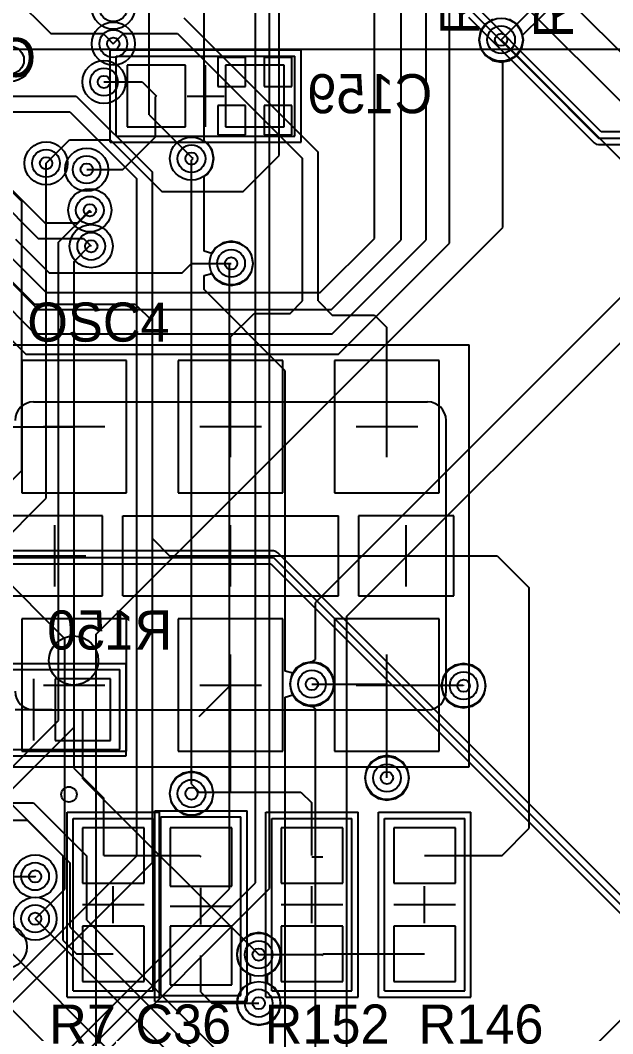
# Model space of a CAD drawing. Extents: x 28 to 300, y 18 to 330.
# Drawn here: x 194.43 to 204.05, y 128.86 to 145.32 of the extents above; entities that cross this region are included whole.
import ezdxf

# ---------------------------------------------------------------- set-up
doc = ezdxf.new("R2010")
doc.units = 0
for name, color, linetype in [('BOTTOMLAYER', 5, 'CONTINUOUS'), ('BOTTOMOVERLAY', 54, 'CONTINUOUS'), ('BOTTOMPASTE', 16, 'CONTINUOUS'), ('BOTTOMSOLDER', 6, 'CONTINUOUS'), ('DRILLDRAWING', 1, 'CONTINUOUS'), ('INTERNALPLANE1', 76, 'CONTINUOUS'), ('INTERNALPLANE6', 136, 'CONTINUOUS'), ('MECHANICAL14', 56, 'CONTINUOUS'), ('MECHANICAL15', 56, 'CONTINUOUS'), ('MECHANICAL8', 56, 'CONTINUOUS'), ('MIDLAYER1', 16, 'CONTINUOUS'), ('MIDLAYER3', 90, 'CONTINUOUS'), ('MULTILAYER', 9, 'CONTINUOUS'), ('TOPLAYER', 1, 'CONTINUOUS'), ('TOPOVERLAY', 2, 'CONTINUOUS'), ('TOPPASTE', 8, 'CONTINUOUS'), ('TOPSOLDER', 216, 'CONTINUOUS'), ('VIAHOLELAYER', 16, 'CONTINUOUS')]:
    doc.layers.add(name, color=color, linetype=linetype)

msp = doc.modelspace()

# ---------------------------------------------------------------- linework, layer by layer
at = {"layer": 'BOTTOMLAYER'}
for p, q in [((197.42, 143.362), (197.42, 148.745)), ((202.242, 145.004), (203.766, 146.528)), ((202.59, 145.077), (203.674, 146.16)), ((201.986, 145.26), (201.907, 145.142)), ((202.104, 145.338), (201.986, 145.26)), ((201.907, 145.142), (201.88, 145.004)), ((202.605, 145.004), (202.59, 145.077)), ((201.88, 145.004), (201.907, 144.865)), ((201.907, 144.865), (201.986, 144.747)), ((202.499, 144.747), (202.577, 144.865)), ((202.577, 144.865), (202.605, 145.004)), ((198.089, 144.716), (197.64, 144.716)), ((197.64, 144.716), (197.64, 144.242)), ((198.089, 144.242), (198.089, 144.716)), ((198.844, 144.716), (198.394, 144.716)), ((198.394, 144.716), (198.394, 144.242)), ((198.844, 144.242), (198.844, 144.716)), ((201.986, 144.747), (202.104, 144.669)), ((202.381, 144.669), (202.499, 144.747)), ((196.167, 144.589), (196.167, 143.589)), ((197.117, 144.589), (196.167, 144.589)), ((197.117, 143.589), (197.117, 144.589)), ((197.767, 144.589), (197.767, 143.589)), ((198.717, 144.589), (197.767, 144.589)), ((198.717, 143.589), (198.717, 144.589)), ((202.104, 144.669), (202.242, 144.641)), ((202.242, 144.641), (202.381, 144.669)), ((195.791, 144.318), (196.413, 144.318)), ((196.413, 144.318), (196.642, 144.089)), ((197.64, 144.242), (198.089, 144.242)), ((198.394, 144.242), (198.844, 144.242)), ((196.629, 144.076), (196.642, 144.089)), ((196.629, 143.429), (196.629, 144.076)), ((192.862, 143.97), (194.457, 142.375)), ((198.089, 143.937), (197.64, 143.937)), ((197.64, 143.937), (197.64, 143.462)), ((198.089, 143.462), (198.089, 143.937)), ((198.844, 143.937), (198.394, 143.937)), ((198.394, 143.937), (198.394, 143.462)), ((198.844, 143.462), (198.844, 143.937)), ((196.167, 143.589), (197.117, 143.589)), ((197.767, 143.589), (198.717, 143.589)), ((196.096, 142.895), (196.629, 143.429)), ((197.64, 143.462), (198.089, 143.462)), ((198.394, 143.462), (198.844, 143.462)), ((197.47, 143.329), (197.42, 143.362)), ((197.548, 143.212), (197.47, 143.329)), ((197.576, 143.073), (197.548, 143.212)), ((197.548, 142.934), (197.576, 143.073)), ((194.851, 137.561), (194.851, 142.997)), ((195.511, 142.895), (196.096, 142.895)), ((197.47, 142.817), (197.548, 142.934)), ((197.42, 142.784), (197.47, 142.817)), ((197.42, 141.571), (197.42, 142.784)), ((194.457, 138.006), (194.457, 142.375)), ((197.857, 141.731), (197.72, 141.704)), ((197.995, 141.704), (197.857, 141.731)), ((197.542, 141.534), (197.42, 141.571)), ((197.603, 141.626), (197.542, 141.534)), ((197.72, 141.704), (197.603, 141.626)), ((198.111, 141.626), (197.995, 141.704)), ((198.189, 141.51), (198.111, 141.626)), ((198.216, 141.372), (198.189, 141.51)), ((198.111, 141.118), (198.189, 141.235)), ((198.189, 141.235), (198.216, 141.372)), ((197.42, 141.173), (197.542, 141.21)), ((197.42, 140.945), (197.42, 141.173)), ((197.542, 141.21), (197.603, 141.118)), ((197.603, 141.118), (197.72, 141.041)), ((197.995, 141.041), (198.111, 141.118)), ((198.737, 139.629), (197.42, 140.945)), ((197.72, 141.041), (197.857, 141.013)), ((197.857, 141.013), (197.995, 141.041)), ((198.737, 134.751), (198.737, 139.629)), ((194.064, 137.612), (194.457, 138.006)), ((194.038, 136.749), (194.851, 137.561)), ((199.03, 134.874), (198.913, 134.795)), ((199.169, 134.901), (199.03, 134.874)), ((199.308, 134.874), (199.169, 134.901)), ((199.425, 134.795), (199.308, 134.874)), ((201.494, 134.848), (201.376, 134.77)), ((201.633, 134.876), (201.494, 134.848)), ((201.772, 134.848), (201.633, 134.876)), ((201.889, 134.77), (201.772, 134.848)), ((198.859, 134.714), (198.737, 134.751)), ((198.913, 134.795), (198.859, 134.714)), ((199.504, 134.677), (199.425, 134.795)), ((199.532, 134.539), (199.504, 134.677)), ((201.298, 134.652), (201.27, 134.513)), ((201.376, 134.77), (201.298, 134.652)), ((201.968, 134.652), (201.889, 134.77)), ((201.995, 134.513), (201.968, 134.652)), ((195, 134.625), (195, 133.625)), ((195.9, 134.625), (195, 134.625)), ((195.9, 133.625), (195.9, 134.625)), ((199.504, 134.4), (199.532, 134.539)), ((201.27, 134.513), (201.298, 134.375)), ((201.968, 134.375), (201.995, 134.513)), ((198.737, 134.326), (198.859, 134.363)), ((198.737, 127.732), (198.737, 134.326)), ((198.859, 134.363), (198.913, 134.282)), ((199.425, 134.282), (199.504, 134.4)), ((201.298, 134.375), (201.376, 134.257)), ((201.889, 134.257), (201.968, 134.375)), ((198.913, 134.282), (199.03, 134.204)), ((199.03, 134.204), (199.169, 134.176)), ((199.169, 134.176), (199.308, 134.204)), ((199.308, 134.204), (199.425, 134.282)), ((201.376, 134.257), (201.494, 134.178)), ((201.494, 134.178), (201.633, 134.151)), ((201.633, 134.151), (201.772, 134.178)), ((201.772, 134.178), (201.889, 134.257)), ((195.45, 133), (195.45, 134.125)), ((195, 133.625), (195.9, 133.625)), ((200.249, 133.35), (200.132, 133.271)), ((200.388, 133.377), (200.249, 133.35)), ((200.527, 133.35), (200.388, 133.377)), ((200.645, 133.271), (200.527, 133.35)), ((200.132, 133.271), (200.053, 133.153)), ((200.723, 133.153), (200.645, 133.271)), ((195.45, 133), (198.305, 130.145)), ((200.053, 133.153), (200.026, 133.015)), ((200.026, 133.015), (200.053, 132.876)), ((200.751, 133.015), (200.723, 133.153)), ((200.723, 132.876), (200.751, 133.015)), ((200.053, 132.876), (200.132, 132.758)), ((200.645, 132.758), (200.723, 132.876)), ((200.132, 132.758), (200.249, 132.68)), ((200.249, 132.68), (200.388, 132.652)), ((200.388, 132.652), (200.527, 132.68)), ((200.527, 132.68), (200.645, 132.758)), ((193.581, 132.608), (194.648, 132.608)), ((194.648, 132.608), (195.511, 131.745)), ((193.479, 132.329), (194.546, 132.329)), ((194.546, 132.329), (195.245, 131.63)), ((195.511, 130.703), (195.511, 131.745)), ((195.245, 130.589), (195.245, 131.63)), ((194.673, 130.729), (198.013, 127.389)), ((195.511, 130.703), (198.559, 127.655)), ((195.245, 130.589), (198.28, 127.554)), ((194.191, 130.272), (197.226, 127.236)), ((193.708, 129.84), (196.908, 126.639))]:
    msp.add_line(p, q, dxfattribs=at)
for centre in [(195.943, 145.524), (202.242, 145.004), (195.943, 144.94), (194.267, 144.673), (195.791, 144.318), (194.851, 142.997), (197.213, 143.073), (195.511, 142.895), (195.562, 142.235), (195.584, 141.651), (197.857, 141.372), (199.169, 134.539), (201.633, 134.513), (200.388, 133.015), (197.213, 132.761), (194.673, 131.415), (194.673, 130.729), (198.305, 130.145), (198.305, 129.357)]:
    msp.add_circle(centre, 0.225, dxfattribs=at)
at = {"layer": 'BOTTOMOVERLAY'}
for p, q in [((197.442, 143.589), (197.442, 144.589)), ((194.65, 133.625), (194.65, 134.625))]:
    msp.add_line(p, q, dxfattribs=at)
at = {"layer": 'BOTTOMPASTE'}
for p, q in [((196.167, 144.589), (196.167, 143.589)), ((197.117, 144.589), (196.167, 144.589)), ((197.117, 143.589), (197.117, 144.589)), ((197.767, 144.589), (197.767, 143.589)), ((198.717, 144.589), (197.767, 144.589)), ((198.717, 143.589), (198.717, 144.589)), ((196.167, 143.589), (197.117, 143.589)), ((197.767, 143.589), (198.717, 143.589)), ((195, 134.625), (195, 133.625)), ((195.9, 134.625), (195, 134.625)), ((195.9, 133.625), (195.9, 134.625)), ((195, 133.625), (195.9, 133.625))]:
    msp.add_line(p, q, dxfattribs=at)
at = {"layer": 'BOTTOMSOLDER'}
for p, q in [((196.167, 144.589), (196.167, 143.589)), ((197.117, 144.589), (196.167, 144.589)), ((197.117, 143.589), (197.117, 144.589)), ((197.767, 144.589), (197.767, 143.589)), ((198.717, 144.589), (197.767, 144.589)), ((198.717, 143.589), (198.717, 144.589)), ((196.167, 143.589), (197.117, 143.589)), ((197.767, 143.589), (198.717, 143.589)), ((195, 134.625), (195, 133.625)), ((195.9, 134.625), (195, 134.625)), ((195.9, 133.625), (195.9, 134.625)), ((195, 133.625), (195.9, 133.625))]:
    msp.add_line(p, q, dxfattribs=at)
at = {"layer": 'DRILLDRAWING'}
for centre in [(195.943, 144.94), (202.242, 145.004), (195.791, 144.318), (194.851, 142.997), (197.213, 143.073), (195.511, 142.895), (195.562, 142.235), (195.584, 141.651), (197.857, 141.372), (199.169, 134.539), (201.633, 134.513), (200.388, 133.015), (197.213, 132.761), (194.673, 131.415), (194.673, 130.729), (198.305, 130.145), (198.305, 129.357)]:
    msp.add_circle(centre, 0.1, dxfattribs=at)
at = {"layer": 'INTERNALPLANE1'}
for p, q in [((201.712, 145.372), (202.762, 144.322)), ((201.785, 145.445), (202.836, 144.395)), ((202.909, 144.468), (201.889, 145.488)), ((202.836, 144.395), (203.826, 143.404)), ((203.869, 143.508), (202.909, 144.468)), ((202.762, 144.322), (203.753, 143.331)), ((203.826, 143.404), (206.229, 143.404)), ((206.229, 143.508), (203.869, 143.508)), ((203.753, 143.331), (203.753, 143.331)), ((203.753, 143.331), (203.787, 143.308)), ((203.787, 143.308), (203.826, 143.301)), ((203.826, 143.301), (206.186, 143.301)), ((198.543, 136.701), (190.23, 136.701)), ((198.583, 136.693), (198.543, 136.701)), ((198.543, 136.701), (198.543, 136.701)), ((198.616, 136.67), (198.583, 136.693)), ((206.668, 128.619), (198.616, 136.67)), ((190.126, 136.597), (196.882, 136.597)), ((190.23, 136.493), (198.5, 136.493)), ((194.555, 136.597), (198.543, 136.597)), ((198.5, 136.493), (206.371, 128.623)), ((198.543, 136.597), (206.621, 128.519))]:
    msp.add_line(p, q, dxfattribs=at)
for centre in [(195.943, 145.524), (202.242, 145.004), (195.943, 144.94), (194.267, 144.673), (195.791, 144.318), (197.213, 143.073), (194.851, 142.997), (195.511, 142.895), (195.562, 142.235), (195.584, 141.651), (197.857, 141.372), (199.169, 134.539), (201.633, 134.513), (200.388, 133.015), (197.213, 132.761), (194.673, 130.729), (194.191, 130.272), (198.305, 129.357)]:
    msp.add_circle(centre, 0.35, dxfattribs=at)
at = {"layer": 'INTERNALPLANE6'}
for centre in [(195.943, 145.524), (202.242, 145.004), (195.943, 144.94), (194.267, 144.673), (197.213, 143.073), (194.851, 142.997), (195.562, 142.235), (195.584, 141.651), (197.857, 141.372), (197.213, 132.761), (194.673, 131.415), (194.673, 130.729), (194.191, 130.272), (198.305, 130.145)]:
    msp.add_circle(centre, 0.35, dxfattribs=at)
at = {"layer": 'MECHANICAL14'}
for p, q in [((195.992, 144.739), (198.892, 144.739)), ((195.992, 143.439), (195.992, 144.739)), ((198.892, 143.439), (198.892, 144.739)), ((195.992, 143.439), (198.892, 143.439)), ((194.648, 139.122), (201.048, 139.122)), ((201.348, 134.422), (201.348, 138.822)), ((193.25, 134.775), (196.05, 134.775)), ((196.05, 133.475), (196.05, 134.775)), ((194.648, 134.122), (201.048, 134.122)), ((193.25, 133.475), (196.05, 133.475)), ((195.293, 132.357), (196.593, 132.357)), ((195.293, 129.557), (195.293, 132.357)), ((196.593, 129.557), (196.593, 132.357)), ((196.716, 132.382), (198.016, 132.382)), ((196.716, 129.482), (196.716, 132.382)), ((198.016, 129.482), (198.016, 132.382)), ((198.519, 129.557), (198.519, 132.357)), ((198.519, 132.357), (199.819, 132.357)), ((199.819, 129.557), (199.819, 132.357)), ((200.35, 132.357), (201.65, 132.357)), ((200.35, 129.557), (200.35, 132.357)), ((201.65, 129.557), (201.65, 132.357)), ((195.293, 129.557), (196.593, 129.557)), ((198.519, 129.557), (199.819, 129.557)), ((200.35, 129.557), (201.65, 129.557)), ((196.716, 129.482), (198.016, 129.482))]:
    msp.add_line(p, q, dxfattribs=at)
msp.add_circle((195.298, 134.922), 0.4, dxfattribs=at)
for centre, start, end in [((194.648, 138.822), 90, 180), ((201.048, 138.822), 0, 90), ((194.648, 134.422), 180, 270), ((201.048, 134.422), 270, 360)]:
    msp.add_arc(centre, 0.3, start, end, dxfattribs=at)
at = {"layer": 'MECHANICAL15'}
for p, q in [((195.892, 143.339), (195.892, 144.839)), ((195.892, 144.839), (198.992, 144.839)), ((198.992, 143.339), (198.992, 144.839)), ((197.442, 143.789), (197.442, 144.389)), ((197.142, 144.089), (197.742, 144.089)), ((195.892, 143.339), (198.992, 143.339)), ((193.973, 140.047), (201.723, 140.047)), ((201.723, 133.197), (201.723, 140.047)), ((193.15, 134.875), (196.15, 134.875)), ((196.15, 133.375), (196.15, 134.875)), ((194.65, 133.825), (194.65, 134.425)), ((194.35, 134.125), (194.95, 134.125)), ((193.15, 133.375), (196.15, 133.375)), ((193.973, 133.197), (201.723, 133.197)), ((195.193, 129.457), (195.193, 132.457)), ((195.193, 132.457), (196.693, 132.457)), ((196.616, 129.382), (196.616, 132.482)), ((196.616, 132.482), (198.116, 132.482)), ((196.693, 129.457), (196.693, 132.457)), ((198.116, 129.382), (198.116, 132.482)), ((198.419, 132.457), (199.919, 132.457)), ((198.419, 129.457), (198.419, 132.457)), ((199.919, 129.457), (199.919, 132.457)), ((200.25, 129.457), (200.25, 132.457)), ((200.25, 132.457), (201.75, 132.457)), ((201.75, 129.457), (201.75, 132.457)), ((195.943, 130.657), (195.943, 131.257)), ((197.366, 130.632), (197.366, 131.232)), ((199.169, 130.657), (199.169, 131.257)), ((201, 130.657), (201, 131.257)), ((195.643, 130.957), (196.243, 130.957)), ((197.066, 130.932), (197.666, 130.932)), ((198.869, 130.957), (199.469, 130.957)), ((200.7, 130.957), (201.3, 130.957)), ((195.193, 129.457), (196.693, 129.457)), ((196.616, 129.382), (198.116, 129.382)), ((198.419, 129.457), (199.919, 129.457)), ((200.25, 129.457), (201.75, 129.457))]:
    msp.add_line(p, q, dxfattribs=at)
at = {"layer": 'MECHANICAL8'}
for p, q in [((160.025, 144.85), (238.77, 144.85)), ((195.308, 138.722), (195.308, 139.222)), ((197.848, 138.722), (197.848, 139.222)), ((200.388, 138.722), (200.388, 139.222)), ((194.808, 138.722), (195.308, 138.722)), ((195.308, 138.722), (195.808, 138.722)), ((195.308, 138.222), (195.308, 138.722)), ((197.348, 138.722), (197.848, 138.722)), ((197.848, 138.722), (198.348, 138.722)), ((197.848, 138.222), (197.848, 138.722)), ((199.888, 138.722), (200.388, 138.722)), ((200.388, 138.722), (200.888, 138.722)), ((200.388, 138.222), (200.388, 138.722)), ((194.996, 136.622), (194.996, 137.122)), ((197.848, 136.622), (197.848, 137.122)), ((200.701, 136.622), (200.701, 137.122)), ((194.496, 136.622), (194.996, 136.622)), ((194.996, 136.622), (195.496, 136.622)), ((194.996, 136.122), (194.996, 136.622)), ((197.348, 136.622), (197.848, 136.622)), ((197.848, 136.622), (198.348, 136.622)), ((197.848, 136.122), (197.848, 136.622)), ((200.201, 136.622), (200.701, 136.622)), ((200.701, 136.622), (201.201, 136.622)), ((200.701, 136.122), (200.701, 136.622)), ((195.308, 134.522), (195.308, 135.022)), ((197.848, 134.522), (197.848, 135.022)), ((200.388, 134.522), (200.388, 135.022)), ((194.808, 134.522), (195.308, 134.522)), ((195.308, 134.522), (195.808, 134.522)), ((195.308, 134.022), (195.308, 134.522)), ((197.348, 134.522), (197.848, 134.522)), ((197.848, 134.522), (198.348, 134.522)), ((197.848, 134.022), (197.848, 134.522)), ((199.888, 134.522), (200.388, 134.522)), ((200.388, 134.522), (200.888, 134.522)), ((200.388, 134.022), (200.388, 134.522))]:
    msp.add_line(p, q, dxfattribs=at)
at = {"layer": 'MIDLAYER1'}
for p, q in [((198.479, 131.217), (198.479, 146.176)), ((198.251, 131.311), (198.251, 145.668)), ((192.492, 144.089), (195.341, 144.089)), ((195.341, 144.089), (196.578, 142.852)), ((192.387, 143.835), (195.236, 143.835)), ((195.236, 143.835), (196.324, 142.746)), ((197.213, 143.048), (197.226, 143.06)), ((197.213, 132.913), (197.213, 143.048)), ((197.226, 143.06), (197.239, 143.073)), ((196.324, 131.748), (196.324, 142.746)), ((196.578, 131.643), (196.578, 142.852)), ((195.55, 142.21), (195.562, 142.222)), ((195.562, 142.222), (195.562, 142.235)), ((195.054, 141.714), (195.55, 142.21)), ((195.55, 142.21), (195.588, 142.21)), ((195.054, 133.946), (195.054, 141.714)), ((195.308, 141.404), (195.569, 141.665)), ((195.308, 133.841), (195.308, 141.404)), ((197.832, 131.216), (197.832, 141.347)), ((190.383, 129.275), (195.054, 133.946)), ((190.488, 129.021), (195.308, 133.841)), ((197.213, 132.913), (197.289, 132.837)), ((197.289, 132.837), (197.34, 132.786)), ((191.804, 127.229), (196.324, 131.748)), ((191.91, 126.975), (196.578, 131.643)), ((190.977, 124.361), (197.832, 131.216)), ((191.072, 124.133), (198.251, 131.311)), ((191.167, 123.904), (198.479, 131.217))]:
    msp.add_line(p, q, dxfattribs=at)
for centre in [(195.943, 145.524), (202.242, 145.004), (195.943, 144.94), (194.267, 144.673), (195.791, 144.318), (194.851, 142.997), (197.213, 143.073), (195.511, 142.895), (195.562, 142.235), (195.584, 141.651), (197.857, 141.372), (199.169, 134.539), (201.633, 134.513), (200.388, 133.015), (197.213, 132.761), (194.673, 131.415), (194.673, 130.729), (198.305, 130.145), (198.305, 129.357)]:
    msp.add_circle(centre, 0.225, dxfattribs=at)
at = {"layer": 'MIDLAYER3'}
for p, q in [((201.023, 141.752), (201.023, 149.195)), ((198.636, 143.124), (198.636, 148.331)), ((200.617, 141.752), (200.617, 148.4)), ((200.185, 141.778), (200.185, 148.229)), ((201.404, 141.702), (201.404, 148.102)), ((193.819, 146.214), (194.927, 145.105)), ((196.527, 143.784), (196.527, 146.324)), ((202.496, 145.257), (202.38, 145.335)), ((202.574, 145.141), (202.496, 145.257)), ((194.927, 145.105), (195.778, 145.105)), ((195.778, 145.105), (195.943, 144.94)), ((202.601, 145.004), (202.574, 145.141)), ((202.496, 144.75), (202.574, 144.866)), ((202.574, 144.866), (202.601, 145.004)), ((202.38, 144.672), (202.496, 144.75)), ((202.268, 144.65), (202.38, 144.672)), ((202.268, 141.956), (202.268, 144.65)), ((196.527, 143.784), (197.226, 143.086)), ((194.851, 142.997), (195.232, 143.378)), ((195.232, 143.378), (195.892, 143.378)), ((195.892, 143.378), (196.731, 142.54)), ((197.226, 143.086), (197.239, 143.073)), ((198.051, 142.54), (198.636, 143.124)), ((206.078, 142.718), (199.22, 135.86)), ((196.731, 142.54), (198.051, 142.54)), ((199.737, 135.64), (206.56, 142.464)), ((195.664, 135.352), (202.268, 141.956)), ((194.356, 141.765), (194.902, 141.219)), ((199.304, 140.897), (200.185, 141.778)), ((199.487, 140.623), (200.617, 141.752)), ((199.5, 140.229), (201.023, 141.752)), ((199.601, 139.898), (201.404, 141.702)), ((194.287, 141.46), (194.851, 140.897)), ((197.061, 141.219), (197.214, 141.372)), ((197.214, 141.372), (197.857, 141.372)), ((194.196, 141.151), (194.724, 140.623)), ((194.902, 141.219), (197.061, 141.219)), ((194.851, 140.897), (199.304, 140.897)), ((194.014, 140.889), (194.673, 140.229)), ((193.784, 140.635), (194.521, 139.898)), ((194.724, 140.623), (199.487, 140.623)), ((194.673, 140.229), (199.5, 140.229)), ((194.521, 139.898), (199.601, 139.898)), ((191.143, 139.289), (195.156, 135.275)), ((199.22, 135.86), (199.22, 134.939)), ((199.737, 124.019), (199.737, 135.64)), ((195.664, 126.707), (195.664, 135.352)), ((195.156, 131.211), (195.156, 135.275)), ((199.032, 134.87), (198.915, 134.792)), ((199.169, 134.898), (199.032, 134.87)), ((199.22, 134.939), (199.169, 134.898)), ((201.494, 134.848), (201.376, 134.77)), ((201.633, 134.876), (201.494, 134.848)), ((201.772, 134.848), (201.633, 134.876)), ((201.889, 134.77), (201.772, 134.848)), ((198.837, 134.676), (198.81, 134.539)), ((198.915, 134.792), (198.837, 134.676)), ((201.298, 134.652), (201.27, 134.513)), ((201.376, 134.77), (201.298, 134.652)), ((201.968, 134.652), (201.889, 134.77)), ((201.995, 134.513), (201.968, 134.652)), ((198.81, 134.539), (198.837, 134.401)), ((201.27, 134.513), (201.298, 134.375)), ((201.968, 134.375), (201.995, 134.513)), ((198.837, 134.401), (198.915, 134.285)), ((201.298, 134.375), (201.376, 134.257)), ((201.889, 134.257), (201.968, 134.375)), ((198.915, 134.285), (199.032, 134.207)), ((199.032, 134.207), (199.169, 134.18)), ((199.169, 134.18), (199.22, 134.138)), ((201.376, 134.257), (201.494, 134.178)), ((201.494, 134.178), (201.633, 134.151)), ((201.633, 134.151), (201.772, 134.178)), ((201.772, 134.178), (201.889, 134.257)), ((199.22, 134.138), (199.22, 124.122)), ((200.249, 133.35), (200.132, 133.271)), ((200.388, 133.377), (200.249, 133.35)), ((200.527, 133.35), (200.388, 133.377)), ((200.645, 133.271), (200.527, 133.35)), ((200.132, 133.271), (200.053, 133.153)), ((200.723, 133.153), (200.645, 133.271)), ((196.959, 133.014), (196.882, 132.898)), ((197.076, 133.092), (196.959, 133.014)), ((197.213, 133.12), (197.076, 133.092)), ((197.351, 133.092), (197.213, 133.12)), ((197.467, 133.014), (197.351, 133.092)), ((197.545, 132.898), (197.467, 133.014)), ((200.053, 133.153), (200.026, 133.015)), ((200.026, 133.015), (200.053, 132.876)), ((200.751, 133.015), (200.723, 133.153)), ((200.723, 132.876), (200.751, 133.015)), ((196.882, 132.898), (196.854, 132.761)), ((197.572, 132.761), (197.545, 132.898)), ((200.053, 132.876), (200.132, 132.758)), ((200.645, 132.758), (200.723, 132.876)), ((196.854, 132.761), (196.882, 132.623)), ((197.545, 132.623), (197.572, 132.761)), ((200.132, 132.758), (200.249, 132.68)), ((200.249, 132.68), (200.388, 132.652)), ((200.388, 132.652), (200.527, 132.68)), ((200.527, 132.68), (200.645, 132.758)), ((196.882, 132.623), (196.959, 132.507)), ((196.959, 132.507), (197.076, 132.429)), ((197.351, 132.429), (197.467, 132.507)), ((197.467, 132.507), (197.545, 132.623)), ((197.076, 132.429), (197.213, 132.402)), ((197.213, 132.402), (197.351, 132.429)), ((194.673, 130.729), (195.156, 131.211)), ((198.052, 130.398), (197.974, 130.282)), ((198.168, 130.476), (198.052, 130.398)), ((198.305, 130.503), (198.168, 130.476)), ((198.443, 130.476), (198.305, 130.503)), ((198.559, 130.398), (198.443, 130.476)), ((198.637, 130.282), (198.559, 130.398)), ((197.974, 130.282), (197.947, 130.145)), ((198.664, 130.145), (198.637, 130.282)), ((197.947, 130.145), (197.974, 130.007)), ((198.637, 130.007), (198.664, 130.145)), ((197.974, 130.007), (198.052, 129.891)), ((198.052, 129.891), (198.166, 129.814)), ((198.445, 129.814), (198.559, 129.891)), ((198.559, 129.891), (198.637, 130.007)), ((198.166, 129.814), (198.166, 129.687)), ((198.445, 129.687), (198.445, 129.814)), ((198.052, 129.611), (197.974, 129.494)), ((198.166, 129.687), (198.052, 129.611)), ((198.559, 129.611), (198.445, 129.687)), ((198.637, 129.494), (198.559, 129.611)), ((197.974, 129.494), (197.947, 129.357)), ((198.664, 129.357), (198.637, 129.494)), ((197.947, 129.357), (197.974, 129.22)), ((197.974, 129.22), (198.052, 129.103)), ((198.559, 129.103), (198.637, 129.22)), ((198.637, 129.22), (198.664, 129.357)), ((198.052, 129.103), (198.168, 129.026)), ((198.443, 129.026), (198.559, 129.103)), ((198.168, 129.026), (198.305, 128.998)), ((198.305, 128.998), (198.443, 129.026))]:
    msp.add_line(p, q, dxfattribs=at)
for centre in [(195.943, 145.524), (202.242, 145.004), (195.943, 144.94), (194.267, 144.673), (195.791, 144.318), (194.851, 142.997), (197.213, 143.073), (195.511, 142.895), (195.562, 142.235), (195.584, 141.651), (197.857, 141.372), (199.169, 134.539), (201.633, 134.513), (200.388, 133.015), (197.213, 132.761), (194.673, 131.415), (194.673, 130.729), (198.305, 130.145), (198.305, 129.357)]:
    msp.add_circle(centre, 0.225, dxfattribs=at)
at = {"layer": 'MULTILAYER'}
for centre in [(195.943, 145.524), (202.242, 145.004), (195.943, 144.94), (194.267, 144.673), (195.791, 144.318), (194.851, 142.997), (197.213, 143.073), (195.511, 142.895), (195.562, 142.235), (195.584, 141.651), (197.857, 141.372), (199.169, 134.539), (201.633, 134.513), (200.388, 133.015), (197.213, 132.761), (194.673, 131.415), (194.673, 130.729), (198.305, 130.145), (198.305, 129.357)]:
    msp.add_circle(centre, 0.225, dxfattribs=at)
at = {"layer": 'TOPLAYER'}
for p, q in [((201.633, 147.353), (205, 143.986)), ((201.836, 146.35), (204.7, 143.486)), ((197.09, 145.359), (199.271, 143.178)), ((191.578, 145.283), (194.829, 142.032)), ((191.473, 145.029), (194.724, 141.778)), ((195.943, 144.94), (196.108, 145.105)), ((196.108, 145.105), (196.985, 145.105)), ((196.985, 145.105), (199.017, 143.073)), ((202.242, 145.004), (204.4, 142.846)), ((199.017, 140.762), (199.017, 143.073)), ((199.271, 140.762), (199.271, 143.178)), ((192.781, 142.591), (194.661, 140.711)), ((195.359, 142.032), (195.562, 142.235)), ((194.829, 142.032), (195.359, 142.032)), ((194.724, 141.778), (195.457, 141.778)), ((195.457, 141.778), (195.584, 141.651)), ((198.813, 140.559), (199.017, 140.762)), ((199.271, 140.762), (199.499, 140.533)), ((194.661, 140.711), (196.299, 140.711)), ((196.299, 140.711), (196.578, 140.432)), ((196.578, 136.901), (196.578, 140.432)), ((197.848, 140.178), (198.229, 140.559)), ((198.229, 140.559), (198.813, 140.559)), ((199.499, 140.533), (200.185, 140.533)), ((200.185, 140.533), (200.388, 140.33)), ((200.388, 138.722), (200.388, 140.33)), ((197.848, 138.722), (197.848, 140.178)), ((196.158, 139.797), (194.458, 139.797)), ((194.458, 139.797), (194.458, 137.647)), ((196.158, 137.647), (196.158, 139.797)), ((198.698, 139.797), (196.998, 139.797)), ((196.998, 139.797), (196.998, 137.647)), ((198.698, 137.647), (198.698, 139.797)), ((201.238, 139.797), (199.538, 139.797)), ((199.538, 139.797), (199.538, 137.647)), ((201.238, 137.647), (201.238, 139.797)), ((194.064, 138.717), (195.304, 138.717)), ((195.304, 138.717), (195.308, 138.722)), ((194.458, 137.647), (196.158, 137.647)), ((196.998, 137.647), (198.698, 137.647)), ((199.538, 137.647), (201.238, 137.647)), ((195.768, 137.272), (194.223, 137.272)), ((195.768, 135.972), (195.768, 137.272)), ((201.473, 137.272), (199.928, 137.272)), ((199.928, 137.272), (199.928, 135.972)), ((201.473, 135.972), (201.473, 137.272)), ((196.578, 136.901), (196.858, 136.622)), ((193.86, 136.622), (194.996, 136.622)), ((196.858, 136.622), (200.701, 136.622)), ((200.701, 136.622), (202.178, 136.622)), ((202.178, 136.622), (202.7, 136.1)), ((194.223, 135.972), (195.768, 135.972)), ((199.928, 135.972), (201.473, 135.972)), ((202.7, 132.2), (202.7, 136.1)), ((196.158, 135.597), (194.458, 135.597)), ((194.458, 135.597), (194.458, 133.447)), ((196.158, 133.447), (196.158, 135.597)), ((198.698, 135.597), (196.998, 135.597)), ((196.998, 135.597), (196.998, 133.447)), ((198.698, 133.447), (198.698, 135.597)), ((201.238, 135.597), (199.538, 135.597)), ((199.538, 135.597), (199.538, 133.447)), ((201.238, 133.447), (201.238, 135.597)), ((195.308, 133.167), (195.308, 134.522)), ((197.34, 134.014), (197.848, 134.522)), ((197.848, 132.786), (197.848, 134.522)), ((199.169, 134.539), (200.371, 134.539)), ((200.371, 134.539), (200.388, 134.522)), ((200.388, 134.522), (201.625, 134.522)), ((200.388, 133.015), (200.388, 134.522)), ((201.625, 134.522), (201.633, 134.513)), ((194.458, 133.447), (196.158, 133.447)), ((196.998, 133.447), (198.698, 133.447)), ((199.538, 133.447), (201.238, 133.447)), ((195.308, 133.167), (195.791, 132.685)), ((200.388, 133.015), (200.388, 133.015)), ((194.038, 132.837), (195.13, 131.745)), ((195.791, 131.757), (195.791, 132.685)), ((197.34, 132.786), (197.848, 132.786)), ((197.848, 132.786), (198.991, 132.786)), ((198.991, 132.786), (199.169, 132.608)), ((199.169, 131.757), (199.169, 132.608)), ((196.443, 132.207), (195.443, 132.207)), ((195.443, 132.207), (195.443, 131.307)), ((196.443, 131.307), (196.443, 132.207)), ((197.866, 132.207), (196.866, 132.207)), ((196.866, 132.207), (196.866, 131.257)), ((197.866, 131.257), (197.866, 132.207)), ((199.669, 132.207), (198.669, 132.207)), ((198.669, 132.207), (198.669, 131.307)), ((199.669, 131.307), (199.669, 132.207)), ((201.5, 132.207), (200.5, 132.207)), ((200.5, 132.207), (200.5, 131.307)), ((201.5, 131.307), (201.5, 132.207)), ((202.257, 131.757), (202.7, 132.2)), ((195.13, 130.373), (195.13, 131.745)), ((195.791, 131.757), (195.943, 131.757)), ((195.943, 131.757), (197.34, 131.757)), ((197.34, 131.757), (197.366, 131.732)), ((199.169, 131.732), (199.347, 131.732)), ((201, 131.757), (202.257, 131.757)), ((194.318, 131.415), (194.673, 131.415)), ((194.673, 131.415), (194.686, 131.427)), ((195.443, 131.307), (196.443, 131.307)), ((196.866, 131.257), (197.866, 131.257)), ((198.669, 131.307), (199.669, 131.307)), ((200.5, 131.307), (201.5, 131.307)), ((196.443, 130.607), (195.443, 130.607)), ((195.443, 130.607), (195.443, 129.707)), ((196.443, 129.707), (196.443, 130.607)), ((197.866, 130.607), (196.866, 130.607)), ((196.866, 130.607), (196.866, 129.657)), ((197.866, 129.657), (197.866, 130.607)), ((199.669, 130.607), (198.669, 130.607)), ((198.669, 130.607), (198.669, 129.707)), ((199.669, 129.707), (199.669, 130.607)), ((201.5, 130.607), (200.5, 130.607)), ((200.5, 130.607), (200.5, 129.707)), ((201.5, 129.707), (201.5, 130.607)), ((195.13, 130.373), (195.346, 130.157)), ((195.346, 130.157), (195.943, 130.157)), ((197.366, 129.535), (197.366, 130.132)), ((198.293, 130.157), (198.305, 130.145)), ((198.305, 130.145), (199.169, 130.145)), ((199.169, 130.145), (199.334, 130.145)), ((199.334, 130.145), (199.347, 130.132)), ((199.347, 130.157), (201, 130.157)), ((195.443, 129.707), (196.443, 129.707)), ((198.669, 129.707), (199.669, 129.707)), ((200.5, 129.707), (201.5, 129.707)), ((196.866, 129.657), (197.866, 129.657)), ((197.366, 129.535), (197.543, 129.357)), ((197.543, 129.357), (198.305, 129.357)), ((201.917, 126.817), (204.4, 129.3))]:
    msp.add_line(p, q, dxfattribs=at)
for centre in [(195.943, 145.524), (202.242, 145.004), (195.943, 144.94), (194.267, 144.673), (195.791, 144.318), (194.851, 142.997), (197.213, 143.073), (195.511, 142.895), (195.562, 142.235), (195.584, 141.651), (197.857, 141.372), (199.169, 134.539), (201.633, 134.513), (200.388, 133.015), (197.213, 132.761), (194.673, 131.415), (194.673, 130.729), (198.305, 130.145), (198.305, 129.357)]:
    msp.add_circle(centre, 0.225, dxfattribs=at)
at = {"layer": 'TOPOVERLAY'}
for p, q in [((196.098, 137.272), (199.598, 137.272)), ((196.098, 135.972), (196.098, 137.272)), ((199.598, 135.972), (199.598, 137.272)), ((196.098, 135.972), (199.598, 135.972)), ((195.443, 130.957), (196.443, 130.957)), ((196.866, 130.932), (197.866, 130.932)), ((198.669, 130.957), (199.669, 130.957)), ((200.5, 130.957), (201.5, 130.957))]:
    msp.add_line(p, q, dxfattribs=at)
msp.add_circle((195.223, 132.747), 0.125, dxfattribs=at)
at = {"layer": 'TOPPASTE'}
for p, q in [((196.158, 139.797), (194.458, 139.797)), ((194.458, 139.797), (194.458, 137.647)), ((196.158, 137.647), (196.158, 139.797)), ((198.698, 139.797), (196.998, 139.797)), ((196.998, 139.797), (196.998, 137.647)), ((198.698, 137.647), (198.698, 139.797)), ((201.238, 139.797), (199.538, 139.797)), ((199.538, 139.797), (199.538, 137.647)), ((201.238, 137.647), (201.238, 139.797)), ((194.458, 137.647), (196.158, 137.647)), ((196.998, 137.647), (198.698, 137.647)), ((199.538, 137.647), (201.238, 137.647)), ((195.768, 137.272), (194.223, 137.272)), ((195.768, 135.972), (195.768, 137.272)), ((201.473, 137.272), (199.928, 137.272)), ((199.928, 137.272), (199.928, 135.972)), ((201.473, 135.972), (201.473, 137.272)), ((194.223, 135.972), (195.768, 135.972)), ((199.928, 135.972), (201.473, 135.972)), ((196.158, 135.597), (194.458, 135.597)), ((194.458, 135.597), (194.458, 133.447)), ((196.158, 133.447), (196.158, 135.597)), ((198.698, 135.597), (196.998, 135.597)), ((196.998, 135.597), (196.998, 133.447)), ((198.698, 133.447), (198.698, 135.597)), ((201.238, 135.597), (199.538, 135.597)), ((199.538, 135.597), (199.538, 133.447)), ((201.238, 133.447), (201.238, 135.597)), ((194.458, 133.447), (196.158, 133.447)), ((196.998, 133.447), (198.698, 133.447)), ((199.538, 133.447), (201.238, 133.447)), ((196.443, 132.207), (195.443, 132.207)), ((195.443, 132.207), (195.443, 131.307)), ((196.443, 131.307), (196.443, 132.207)), ((197.866, 132.207), (196.866, 132.207)), ((196.866, 132.207), (196.866, 131.257)), ((197.866, 131.257), (197.866, 132.207)), ((199.669, 132.207), (198.669, 132.207)), ((198.669, 132.207), (198.669, 131.307)), ((199.669, 131.307), (199.669, 132.207)), ((201.5, 132.207), (200.5, 132.207)), ((200.5, 132.207), (200.5, 131.307)), ((201.5, 131.307), (201.5, 132.207)), ((195.443, 131.307), (196.443, 131.307)), ((196.866, 131.257), (197.866, 131.257)), ((198.669, 131.307), (199.669, 131.307)), ((200.5, 131.307), (201.5, 131.307)), ((196.443, 130.607), (195.443, 130.607)), ((195.443, 130.607), (195.443, 129.707)), ((196.443, 129.707), (196.443, 130.607)), ((197.866, 130.607), (196.866, 130.607)), ((196.866, 130.607), (196.866, 129.657)), ((197.866, 129.657), (197.866, 130.607)), ((199.669, 130.607), (198.669, 130.607)), ((198.669, 130.607), (198.669, 129.707)), ((199.669, 129.707), (199.669, 130.607)), ((201.5, 130.607), (200.5, 130.607)), ((200.5, 130.607), (200.5, 129.707)), ((201.5, 129.707), (201.5, 130.607)), ((195.443, 129.707), (196.443, 129.707)), ((198.669, 129.707), (199.669, 129.707)), ((200.5, 129.707), (201.5, 129.707)), ((196.866, 129.657), (197.866, 129.657))]:
    msp.add_line(p, q, dxfattribs=at)
at = {"layer": 'TOPSOLDER'}
for p, q in [((196.158, 139.797), (194.458, 139.797)), ((194.458, 139.797), (194.458, 137.647)), ((196.158, 137.647), (196.158, 139.797)), ((198.698, 139.797), (196.998, 139.797)), ((196.998, 139.797), (196.998, 137.647)), ((198.698, 137.647), (198.698, 139.797)), ((201.238, 139.797), (199.538, 139.797)), ((199.538, 139.797), (199.538, 137.647)), ((201.238, 137.647), (201.238, 139.797)), ((194.458, 137.647), (196.158, 137.647)), ((196.998, 137.647), (198.698, 137.647)), ((199.538, 137.647), (201.238, 137.647)), ((195.768, 137.272), (194.223, 137.272)), ((195.768, 135.972), (195.768, 137.272)), ((201.473, 137.272), (199.928, 137.272)), ((199.928, 137.272), (199.928, 135.972)), ((201.473, 135.972), (201.473, 137.272)), ((194.223, 135.972), (195.768, 135.972)), ((199.928, 135.972), (201.473, 135.972)), ((196.158, 135.597), (194.458, 135.597)), ((194.458, 135.597), (194.458, 133.447)), ((196.158, 133.447), (196.158, 135.597)), ((198.698, 135.597), (196.998, 135.597)), ((196.998, 135.597), (196.998, 133.447)), ((198.698, 133.447), (198.698, 135.597)), ((201.238, 135.597), (199.538, 135.597)), ((199.538, 135.597), (199.538, 133.447)), ((201.238, 133.447), (201.238, 135.597)), ((194.458, 133.447), (196.158, 133.447)), ((196.998, 133.447), (198.698, 133.447)), ((199.538, 133.447), (201.238, 133.447)), ((196.443, 132.207), (195.443, 132.207)), ((195.443, 132.207), (195.443, 131.307)), ((196.443, 131.307), (196.443, 132.207)), ((197.866, 132.207), (196.866, 132.207)), ((196.866, 132.207), (196.866, 131.257)), ((197.866, 131.257), (197.866, 132.207)), ((199.669, 132.207), (198.669, 132.207)), ((198.669, 132.207), (198.669, 131.307)), ((199.669, 131.307), (199.669, 132.207)), ((201.5, 132.207), (200.5, 132.207)), ((200.5, 132.207), (200.5, 131.307)), ((201.5, 131.307), (201.5, 132.207)), ((195.443, 131.307), (196.443, 131.307)), ((196.866, 131.257), (197.866, 131.257)), ((198.669, 131.307), (199.669, 131.307)), ((200.5, 131.307), (201.5, 131.307)), ((196.443, 130.607), (195.443, 130.607)), ((195.443, 130.607), (195.443, 129.707)), ((196.443, 129.707), (196.443, 130.607)), ((197.866, 130.607), (196.866, 130.607)), ((196.866, 130.607), (196.866, 129.657)), ((197.866, 129.657), (197.866, 130.607)), ((199.669, 130.607), (198.669, 130.607)), ((198.669, 130.607), (198.669, 129.707)), ((199.669, 129.707), (199.669, 130.607)), ((201.5, 130.607), (200.5, 130.607)), ((200.5, 130.607), (200.5, 129.707)), ((201.5, 129.707), (201.5, 130.607)), ((195.443, 129.707), (196.443, 129.707)), ((198.669, 129.707), (199.669, 129.707)), ((200.5, 129.707), (201.5, 129.707)), ((196.866, 129.657), (197.866, 129.657))]:
    msp.add_line(p, q, dxfattribs=at)
at = {"layer": 'VIAHOLELAYER'}
for centre in [(195.943, 144.94), (202.242, 145.004), (195.791, 144.318), (194.851, 142.997), (197.213, 143.073), (195.511, 142.895), (195.562, 142.235), (195.584, 141.651), (197.857, 141.372), (199.169, 134.539), (201.633, 134.513), (200.388, 133.015), (197.213, 132.761), (194.673, 131.415), (194.673, 130.729), (198.305, 130.145), (198.305, 129.357)]:
    msp.add_circle(centre, 0.1, dxfattribs=at)

# ---------------------------------------------------------------- texts
at = {"layer": 'BOTTOMOVERLAY', "text_generation_flag": 2}
msp.add_text('C50', height=0.635, dxfattribs=at).set_placement((194.691, 144.399))
for s, p in [('C159', (201.125, 143.81)), ('R150', (196.9, 135.1))]:
    msp.add_text(s, height=0.635, rotation=360, dxfattribs=at).set_placement(p)
at = {"layer": 'TOPOVERLAY'}
for s, rotation, p in [('R32', 90, (201.887, 145.08)), ('R34', 90, (203.411, 145.029)), ('OSC4', 360, (194.546, 140.101)), ('R7', 360, (194.9, 128.7)), ('C36', 360, (196.3, 128.7)), ('R152', 360, (198.4, 128.7))]:
    msp.add_text(s, height=0.635, rotation=rotation, dxfattribs=at).set_placement(p)
msp.add_text('R146', height=0.635, dxfattribs=at).set_placement((200.9, 128.7))

doc.saveas('drawing.dxf')
